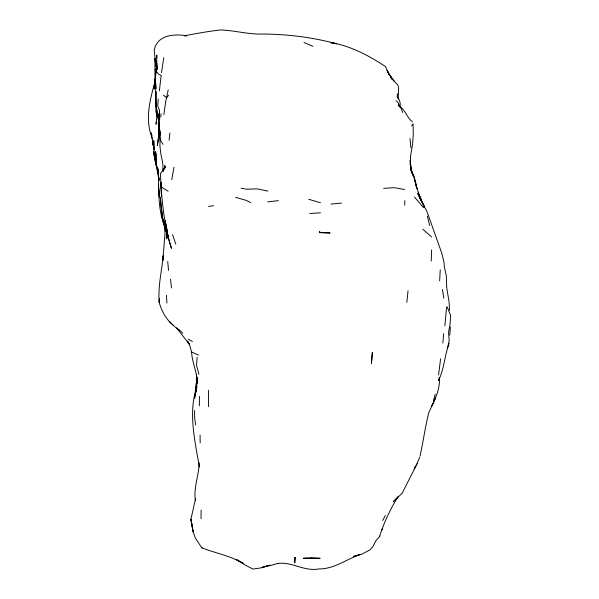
<?xml version="1.0" encoding="UTF-8"?>
<svg xmlns="http://www.w3.org/2000/svg" width="599" height="599" viewBox="0 0 599 599"><rect width="100%" height="100%" fill="white"/><g stroke="black" fill="none" stroke-linecap="round" stroke-linejoin="round"><path stroke-width="0.9" d="M156.796 69.057L156.781 62.992L156.788 68.997M158.218 99.06L157.777 106.06L159.559 110.471L159.544 119.441L159.169 116.116L159.626 118.774M199.355 405.822L199.415 396.276M201.047 518.704L201.114 510.041M194.66 410.487L194.593 417.78L195.693 425.028M410.367 164.635L410.48 156.631L412.591 144.089L413.25 135.082L413.1 123.798L411.535 125.932M159.521 126.546L159.439 132.222L159.431 126.277M196.3 386.842L196.569 374.165M159.559 110.471L158.922 126.232L160.008 135.254L159.297 126.359M165.317 220.395L164.957 233.692L162.831 260.543L163.205 255.795C161.737 271.325 157.822 286.824 159.237 302.48C161.498 311.053 166.11 319.177 172.894 324.943M197.131 383.847L197.318 377.34L196.285 390.196L196.831 386.58M159.371 298.968L159.237 302.48L159.401 298.804M319.664 232.652L319.701 231.603L319.664 232.652L330.131 232.959L319.641 232.487M431.198 261.097L431.632 249.865M196.779 386.61L195.813 392.12L196.674 379.422L195.222 395.767M163.108 171.336L163.242 168.671M404.654 205.15L404.879 200.628M156.421 72.741L156.796 65.703L156.923 69.162M398.17 99.179L398.657 88.15L397.976 85.215L390.331 76.994L392.57 79.667M440.25 269.894L439.629 280.909M155.987 124.48L157.073 113.922M159.005 127.16L158.428 134.034L159.027 126.097M446.569 307.16L444.862 325.871M164.62 168.079L164.792 165.519L164.119 169.592L165.519 166.619L160.442 173.665C161.513 198.778 163.827 224.296 171.449 248.353L167.196 234.231L166.956 231.439M199.153 462.885C199.018 475.426 193.41 487.623 195.371 500.158L195.633 498.465M155.485 78.926L153.876 88.105L155.411 77.518L155.411 68.743L155.433 69.536M449.782 335.185L450.403 326.964M160.764 117.179L161.034 113.81M197.146 357.431L196.517 365.233L198.935 374.3M439.426 377.49C440.332 390.376 433.826 401.367 428.764 412.689C425.215 426.907 423.261 441.433 420.124 455.727M442.841 343.01L443.657 333.763M158.705 137.306L159.461 126.344M406.818 302.45L408.039 290.725M157.223 68.473L156.159 71.251L155.238 79.974L155.882 88.652L155.643 82.887L155.912 111.908L158.593 120.489L159.042 124.727M169.09 140.256L169.914 132.956M440.602 358.794L438.573 374.907M161.475 72.659L163.789 57.639M159.379 90.861L161.176 75.317L158.6 74.149L156.159 71.251M194.757 398.5L196.36 386.752M166.829 229.245L166.552 231.019L166.552 227.515M163.841 114.596L165.549 102.609L168.207 89.902M195.169 395.842L196.18 389.59M158.398 139.148L157.327 145.572L159.484 128.957L159.214 126.419M173.957 167.256L171.771 179.61M195.499 498.817L190.946 519.296L193.11 531.74L195.319 538.022L201.803 547.823C215.55 553.236 230.473 555.775 243.269 563.412L236.223 559.444L244.639 564.745L252.883 569.05L261.314 567.852L269.737 565.201L262.175 567.298M156.938 115.854L157.245 114.162M156.129 123.716L156.549 121.425M435.218 394.172L433.399 400.753M397.631 93.729L397.077 96.574L399.084 99.524L400.095 102.504L400.244 105.506M439.015 378.066L438.543 380.432C444.323 368.849 444.555 355.447 449.145 343.317M196.734 386.602C188.086 413.13 194.877 440.505 199.392 467.025L199.362 465.356M447.46 348.663L449.183 340.509L448.554 332.22L450.096 323.887L450.628 315.448L447.183 306.853M379.661 536.195C384.064 522.395 390.219 509.15 398.036 496.766L393.333 501.64L402.184 493.209L417.106 463.663L419.847 456.842M414.501 468.56L414.972 467.048M431.857 405.658L431.677 406.032L435.75 397.848M382.671 520.479L385.292 515.544M414.216 468.912L417.106 463.663M381.825 529.965L382.671 528.445M201.803 547.823L202.17 547.351M168.574 95.256L166.634 97.734L163.377 95.144M379.998 536.068L375.902 540.717L372.75 546.775L369.935 549.904L361.526 554.292L353.417 556.508L360.366 554.322M269.655 565.718L277.988 563.419M360.456 554.412C346.536 559.174 333.995 569.155 318.84 568.938C304.007 571.708 292.02 561.473 277.921 563.472M262.167 567.335L269.707 565.546M309.825 213.491L320.495 212.832M208.662 206.445L213.716 205.749M184.664 35.768C196.667 33.439 208.722 31.238 220.904 29.95C235.003 30.497 248.735 34.562 262.916 34.031C287.797 34.21 312.528 37.318 336.586 43.779L330.618 42.641M267.701 201.9L278.355 200.635M330.962 204.072L341.572 203.076M185.024 35.94L186.716 35.798C174.242 33.611 157.327 34.907 154.213 49.972L155.905 66.571L155.051 58.477M383.645 188.363L394.217 187.682L404.557 189.524M304.045 42.529L312.955 46.348M330.566 42.566C350.527 45.779 368.729 55.535 385.486 66.541L389.238 74.905M241.053 188.236L246.653 189.217L257.3 188.88L267.91 191.088M308.762 199.287L320.487 202.739M235.609 197.341L246.316 200.403L250.726 202.664M187.569 341.093L189.539 344.844L191.583 351.995L198.464 355.087M399.346 105.948L398.133 105.349L398.912 106.001M188.453 339.229L192.399 341.482M161.288 186.948L168.162 191.238M396.089 100.677L398.283 102.893L400.02 106.892M422.819 229.29L431.55 236.875M412.434 121.792C407.17 117.928 405.77 110.972 400.536 106.966L402.693 112.462M169.195 321.588L179.049 330.513L176.585 327.93L189.209 344.096L187.996 341.842M178.465 329.106L182.755 333.261M414.456 196.966L423.583 207.763M394.404 81.479L389.178 74.321L392.323 79.233M163.025 144.374L160.397 140.301M398.492 104.623L399.93 106.989M392.293 79.143L387.036 70.353L389.253 74.965M399.151 105.559L400.02 107.064M421.022 198.539L418.162 192.938L424.579 207.179L419.712 197.805L426.997 211.627L441.718 252.973L443.934 261.913L444.331 266.78L446.315 275.675L446.742 287.909L449.048 301.739L449.587 310.237M163.939 224.625C157.552 206.865 158.84 187.494 158.458 168.925L158.6 180.711L158.645 177.087L158.997 179.782L158.024 171.868M172.549 234.598L175.792 244.07M152.393 138.728C144.831 120.414 149.533 100.43 154.999 82.303L154.28 89.131L155.171 80.146L155.029 82.819L154.924 58.507M412.711 174.564L411.872 171.913L413.834 175.934L416.934 188.752L415.773 184.17L419.966 197.618M418.866 194.323L419.45 196.098M413.25 176.241L411.872 171.913L415.466 181.115L416.073 185.166L414.111 178.981M412.778 174.616L410.787 167.975L411.356 171.434M164.47 224.198L163.415 220.657L163.759 222.259M151.944 135.441L151.233 132.866L154.048 149.937M157.807 171.037L154.055 155.089L153.786 140.555L153.988 148.515L152.52 142.068L154.34 149.765M427.372 216.119L429.633 225.456M165.346 231.394L162.209 216.576L160.3 197.273L162.089 217.43L161.7 209.635M159.678 119.86L158.495 113.892L159.589 118.976M411.925 173.246L410.27 164.119L411.363 171.351M158.967 116.311L159.656 119.778M161.857 212.63L162.546 216.067M163.07 218.642L163.759 222.079M160.292 134.273L159.589 129.736L160.083 133.292L159.933 146.074L160.794 153.629L162.703 162.868L163.168 171.217M159.094 180.681L156.242 165.361L155.62 151.599L155.95 159.881L155.852 158.48M411.408 171.621L410.195 160.337L410.33 164.665M442.466 289.414L443.769 298.16M191.583 351.995C192.137 362.537 197.026 372.219 197.4 382.739L197.318 377.34M160.292 140.623L159.064 131.743L159.005 122.802M170.565 279.261L171.464 287.984M167.705 261.508L168.544 270.426M410.016 138.549L410.847 147.646M166.634 227.717L166.792 229.574M166.417 295.277L166.941 303.027M156.638 65.321L156.781 55.101L156.818 57.901M156.631 65.433L156.354 60.312L156.713 69.626M156.721 67.14L156.818 68.848M156.054 160.008L155.837 153.756L155.403 157.163L156.242 165.361L156.174 163.579M166.11 223.966L166.762 238.649L166.582 227.613M155.351 69.514L155.426 72.082M200.073 435.076L200.171 442.871M208.542 406.758L208.407 390.271M155.8 97.659L156.099 106.412L157.574 115.105L155.792 103.298L155.905 91.61L155.8 97.659M372.361 352.526L371.44 363.556L372.361 352.526M295.03 557.751L294.76 562.783L295.052 557.377L295.03 557.751M311.794 557.886L303.416 558.223L320.158 558.29L311.794 557.886M420.835 200.051L417.75 193.507L420.835 200.051M156.945 167.623L154.729 159.716L153.793 151.772L156.945 167.623M168.559 239.053L165.796 224.917L168.559 239.053M193.11 531.74L190.946 519.296L193.11 531.74M159.431 196.914L158.406 185.166L159.431 196.914M161.52 196.337L160.906 182.223L161.52 196.337"/></g></svg>
